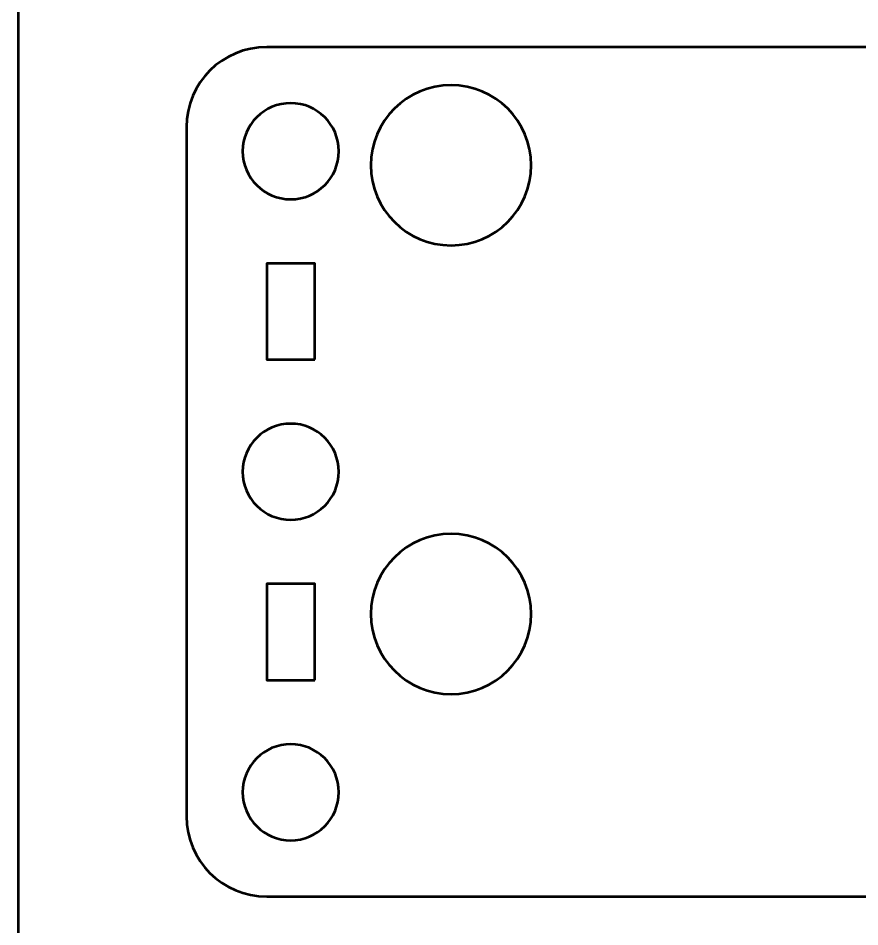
# Model space of a CAD drawing. Header units: centimetres. Extents: x -21 to 0, y -29.7 to 0.
# Drawn here: x -21 to -15.75, y -17.31 to -11.64 of the extents above; entities that cross this region are included whole.
import ezdxf

# ---------------------------------------------------------------- set-up
doc = ezdxf.new("R2010")
doc.units = ezdxf.units.CM
doc.header["$MEASUREMENT"] = 0
doc.layers.add('Layer 1', color=7, linetype='Continuous')

msp = doc.modelspace()

# ---------------------------------------------------------------- linework, layer by layer
at = {"layer": 'Layer 1', "color": 22, "lineweight": 53}
msp.add_open_spline([(-21.00002, -29.19996), (-21.00002, -29.19996), (-21.00002, -0.49992), (-21.00002, -0.49992), (-21.00002, -0.49992), (-21.00002, -0.22295), (-20.77693, 0.00004), (-20.49993, 0.00004), (-20.49993, 0.00004), (-20.49993, 0.00004), (-0.50008, 0.00004), (-0.50008, 0.00004), (-0.50008, 0.00004), (-0.22294, 0.00004), (0.00002, -0.22295), (0.00002, -0.49992), (0.00002, -0.49992), (0.00002, -0.49992), (0.00002, -29.19996), (0.00002, -29.19996), (0.00002, -29.19996), (0.00002, -29.47696), (-0.22294, -29.70005), (-0.50008, -29.70005), (-0.50008, -29.70005), (-0.50008, -29.70005), (-20.49993, -29.70005), (-20.49993, -29.70005), (-20.49993, -29.70005), (-20.77693, -29.70005), (-21.00002, -29.47696), (-21.00002, -29.19996)], degree=3, knots=[0, 0, 0, 0, 0.125, 0.125, 0.125, 0.125, 0.25, 0.25, 0.25, 0.25, 0.375, 0.375, 0.375, 0.375, 0.5, 0.5, 0.5, 0.5, 0.625, 0.625, 0.625, 0.625, 0.75, 0.75, 0.75, 0.75, 0.875, 0.875, 0.875, 0.875, 1, 1, 1, 1], dxfattribs=at)
at = {"layer": 'Layer 1', "color": 114, "lineweight": 53}
msp.add_open_spline([(-11.15005, -17.12102), (-11.15005, -17.12102), (-12.7, -17.12102), (-12.7, -17.12102), (-12.7, -17.12102), (-12.7, -17.12102), (-12.7, -16.8835), (-12.7, -16.8835), (-12.7, -16.8835), (-12.7, -16.6074), (-12.92391, -16.3835), (-13.2, -16.3835), (-13.2, -16.3835), (-13.47609, -16.3835), (-13.7, -16.6074), (-13.7, -16.8835), (-13.7, -16.8835), (-13.7, -16.8835), (-13.7, -17.12102), (-13.7, -17.12102), (-13.7, -17.12102), (-13.7, -17.12102), (-19.44995, -17.12102), (-19.44995, -17.12102), (-19.44995, -17.12102), (-19.72695, -17.12102), (-19.95005, -16.89793), (-19.95005, -16.62093), (-19.95005, -16.62093), (-19.95005, -16.62093), (-19.95005, -12.32107), (-19.95005, -12.32107), (-19.95005, -12.32107), (-19.95005, -12.04393), (-19.72695, -11.82097), (-19.44995, -11.82097), (-19.44995, -11.82097), (-19.44995, -11.82097), (-13.5885, -11.82097), (-13.5885, -11.82097), (-13.5885, -11.82097), (-13.5885, -11.82097), (-13.5885, -12.004), (-13.5885, -12.004), (-13.5885, -12.004), (-13.5885, -12.2801), (-13.36459, -12.504), (-13.0885, -12.504), (-13.0885, -12.504), (-12.81241, -12.504), (-12.5885, -12.2801), (-12.5885, -12.004), (-12.5885, -12.004), (-12.5885, -12.004), (-12.5885, -11.82097), (-12.5885, -11.82097), (-12.5885, -11.82097), (-12.5885, -11.82097), (-11.15005, -11.82097), (-11.15005, -11.82097), (-11.15005, -11.82097), (-10.87305, -11.82097), (-10.64995, -12.04393), (-10.64995, -12.32107), (-10.64995, -12.32107), (-10.64995, -12.32107), (-10.64995, -16.62093), (-10.64995, -16.62093), (-10.64995, -16.62093), (-10.64995, -16.89793), (-10.87305, -17.12102), (-11.15005, -17.12102)], degree=3, knots=[0, 0, 0, 0, 0.0555556, 0.0555556, 0.0555556, 0.0555556, 0.1111111, 0.1111111, 0.1111111, 0.1111111, 0.1666667, 0.1666667, 0.1666667, 0.1666667, 0.2222222, 0.2222222, 0.2222222, 0.2222222, 0.2777778, 0.2777778, 0.2777778, 0.2777778, 0.3333333, 0.3333333, 0.3333333, 0.3333333, 0.3888889, 0.3888889, 0.3888889, 0.3888889, 0.4444444, 0.4444444, 0.4444444, 0.4444444, 0.5, 0.5, 0.5, 0.5, 0.5555556, 0.5555556, 0.5555556, 0.5555556, 0.6111111, 0.6111111, 0.6111111, 0.6111111, 0.6666667, 0.6666667, 0.6666667, 0.6666667, 0.7222222, 0.7222222, 0.7222222, 0.7222222, 0.7777778, 0.7777778, 0.7777778, 0.7777778, 0.8333333, 0.8333333, 0.8333333, 0.8333333, 0.8888889, 0.8888889, 0.8888889, 0.8888889, 0.9444444, 0.9444444, 0.9444444, 0.9444444, 1, 1, 1, 1], dxfattribs=at)
at = {"layer": 'Layer 1', "color": 250, "lineweight": 53}
for points in [[(-18.8, -12.5585), (-18.8, -12.2824), (-18.5761, -12.0585), (-18.3, -12.0585), (-18.3, -12.0585), (-18.0239, -12.0585), (-17.8, -12.2824), (-17.8, -12.5585), (-17.8, -12.5585), (-17.8, -12.8346), (-18.0239, -13.0585), (-18.3, -13.0585), (-18.3, -13.0585), (-18.5761, -13.0585), (-18.8, -12.8346), (-18.8, -12.5585)], [(-18.8, -15.3585), (-18.8, -15.0824), (-18.5761, -14.8585), (-18.3, -14.8585), (-18.3, -14.8585), (-18.0239, -14.8585), (-17.8, -15.0824), (-17.8, -15.3585), (-17.8, -15.3585), (-17.8, -15.6346), (-18.0239, -15.8585), (-18.3, -15.8585), (-18.3, -15.8585), (-18.5761, -15.8585), (-18.8, -15.6346), (-18.8, -15.3585)]]:
    msp.add_open_spline(points, degree=3, knots=[0, 0, 0, 0, 0.25, 0.25, 0.25, 0.25, 0.5, 0.5, 0.5, 0.5, 0.75, 0.75, 0.75, 0.75, 1, 1, 1, 1], dxfattribs=at)
at = {"layer": 'Layer 1', "lineweight": 53}
for points in [[(-19.60002, -12.47099), (-19.60002, -12.30533), (-19.46565, -12.171), (-19.30002, -12.171), (-19.30002, -12.171), (-19.13425, -12.171), (-19.00002, -12.30533), (-19.00002, -12.47099), (-19.00002, -12.47099), (-19.00002, -12.63662), (-19.13425, -12.77099), (-19.30002, -12.77099), (-19.30002, -12.77099), (-19.46565, -12.77099), (-19.60002, -12.63662), (-19.60002, -12.47099)], [(-19.14995, -13.77101), (-19.14995, -13.77101), (-19.44995, -13.77101), (-19.44995, -13.77101), (-19.44995, -13.77101), (-19.44995, -13.77101), (-19.44995, -13.17101), (-19.44995, -13.17101), (-19.44995, -13.17101), (-19.44995, -13.17101), (-19.14995, -13.17101), (-19.14995, -13.17101), (-19.14995, -13.17101), (-19.14995, -13.17101), (-19.14995, -13.77101), (-19.14995, -13.77101)], [(-19.60002, -14.47092), (-19.60002, -14.30529), (-19.46565, -14.17092), (-19.30002, -14.17092), (-19.30002, -14.17092), (-19.13425, -14.17092), (-19.00002, -14.30529), (-19.00002, -14.47092), (-19.00002, -14.47092), (-19.00002, -14.63669), (-19.13425, -14.77092), (-19.30002, -14.77092), (-19.30002, -14.77092), (-19.46565, -14.77092), (-19.60002, -14.63669), (-19.60002, -14.47092)], [(-19.14995, -15.77098), (-19.14995, -15.77098), (-19.44995, -15.77098), (-19.44995, -15.77098), (-19.44995, -15.77098), (-19.44995, -15.77098), (-19.44995, -15.17097), (-19.44995, -15.17097), (-19.44995, -15.17097), (-19.44995, -15.17097), (-19.14995, -15.17097), (-19.14995, -15.17097), (-19.14995, -15.17097), (-19.14995, -15.17097), (-19.14995, -15.77098), (-19.14995, -15.77098)], [(-19.60002, -16.47099), (-19.60002, -16.30522), (-19.46565, -16.17099), (-19.30002, -16.17099), (-19.30002, -16.17099), (-19.13425, -16.17099), (-19.00002, -16.30522), (-19.00002, -16.47099), (-19.00002, -16.47099), (-19.00002, -16.63666), (-19.13425, -16.771), (-19.30002, -16.771), (-19.30002, -16.771), (-19.46565, -16.771), (-19.60002, -16.63666), (-19.60002, -16.47099)]]:
    msp.add_open_spline(points, degree=3, knots=[0, 0, 0, 0, 0.25, 0.25, 0.25, 0.25, 0.5, 0.5, 0.5, 0.5, 0.75, 0.75, 0.75, 0.75, 1, 1, 1, 1], dxfattribs=at)

doc.saveas('drawing.dxf')
